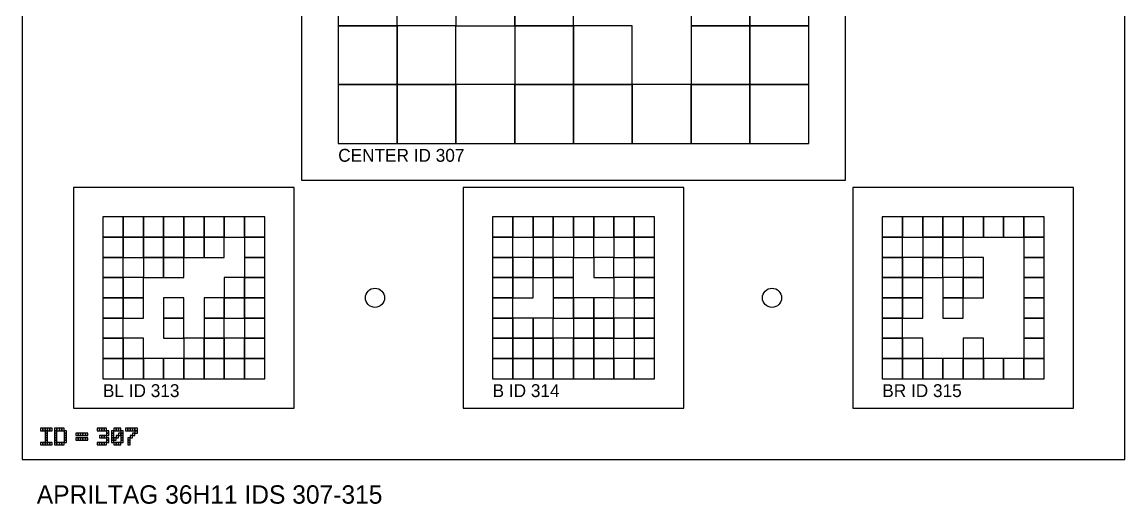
# Model space of a CAD drawing. Extents: x 0 to 1260, y -12 to 1580.
# Drawn here: x 960 to 1260, y 1267.9 to 1399 of the extents above; entities that cross this region are included whole.
import ezdxf

# ---------------------------------------------------------------- set-up
doc = ezdxf.new("R2010")
doc.units = 0
for name, color, linetype in [('BLACK_POCKET', 7, 'CONTINUOUS'), ('BOARD_TEXT', 7, 'CONTINUOUS'), ('CUT', 7, 'CONTINUOUS'), ('LABEL', 3, 'CONTINUOUS'), ('MOUNT_HOLE', 6, 'CONTINUOUS'), ('QUIET_ZONE', 5, 'CONTINUOUS'), ('TAG_BOUNDARY', 8, 'CONTINUOUS')]:
    doc.layers.add(name, color=color, linetype=linetype)

msp = doc.modelspace()

# ---------------------------------------------------------------- linework, layer by layer
at = {"layer": 'BLACK_POCKET'}
for p, q in [((1046, 1414), (1046, 1398)), ((1062, 1398), (1062, 1414)), ((1078, 1414), (1078, 1398)), ((1094, 1398), (1094, 1414)), ((1094, 1414), (1094, 1398)), ((1110, 1398), (1110, 1414)), ((1142, 1414), (1142, 1398)), ((1158, 1398), (1158, 1414)), ((1158, 1414), (1158, 1398)), ((1174, 1398), (1174, 1414)), ((1046, 1398), (1062, 1398)), ((1062, 1398), (1046, 1398)), ((1046, 1398), (1046, 1382)), ((1062, 1382), (1062, 1398)), ((1078, 1398), (1062, 1398)), ((1062, 1398), (1062, 1382)), ((1078, 1398), (1094, 1398)), ((1078, 1382), (1078, 1398)), ((1094, 1398), (1110, 1398)), ((1110, 1398), (1094, 1398)), ((1094, 1398), (1094, 1382)), ((1110, 1382), (1110, 1398)), ((1126, 1398), (1110, 1398)), ((1110, 1398), (1110, 1382)), ((1126, 1382), (1126, 1398)), ((1142, 1398), (1158, 1398)), ((1158, 1398), (1142, 1398)), ((1142, 1398), (1142, 1382)), ((1158, 1398), (1174, 1398)), ((1158, 1382), (1158, 1398)), ((1174, 1398), (1158, 1398)), ((1158, 1398), (1158, 1382)), ((1174, 1382), (1174, 1398)), ((1046, 1382), (1062, 1382)), ((1062, 1382), (1046, 1382)), ((1046, 1382), (1046, 1366)), ((1062, 1382), (1078, 1382)), ((1062, 1366), (1062, 1382)), ((1078, 1382), (1062, 1382)), ((1062, 1382), (1062, 1366)), ((1078, 1366), (1078, 1382)), ((1094, 1382), (1078, 1382)), ((1078, 1382), (1078, 1366)), ((1094, 1382), (1110, 1382)), ((1094, 1366), (1094, 1382)), ((1110, 1382), (1094, 1382)), ((1094, 1382), (1094, 1366)), ((1110, 1382), (1126, 1382)), ((1110, 1366), (1110, 1382)), ((1126, 1382), (1110, 1382)), ((1110, 1382), (1110, 1366)), ((1126, 1366), (1126, 1382)), ((1142, 1382), (1126, 1382)), ((1126, 1382), (1126, 1366)), ((1142, 1382), (1158, 1382)), ((1142, 1366), (1142, 1382)), ((1158, 1382), (1142, 1382)), ((1142, 1382), (1142, 1366)), ((1158, 1382), (1174, 1382)), ((1158, 1366), (1158, 1382)), ((1174, 1382), (1158, 1382)), ((1158, 1382), (1158, 1366)), ((1174, 1366), (1174, 1382)), ((1046, 1366), (1062, 1366)), ((1062, 1366), (1078, 1366)), ((1078, 1366), (1094, 1366)), ((1094, 1366), (1110, 1366)), ((1110, 1366), (1126, 1366)), ((1126, 1366), (1142, 1366)), ((1142, 1366), (1158, 1366)), ((1158, 1366), (1174, 1366)), ((987.5, 1346), (982, 1346)), ((982, 1346), (982, 1340.5)), ((987.5, 1340.5), (987.5, 1346)), ((993, 1346), (987.5, 1346)), ((987.5, 1346), (987.5, 1340.5)), ((993, 1340.5), (993, 1346)), ((998.5, 1346), (993, 1346)), ((993, 1346), (993, 1340.5)), ((998.5, 1340.5), (998.5, 1346)), ((1004, 1346), (998.5, 1346)), ((998.5, 1346), (998.5, 1340.5)), ((1004, 1340.5), (1004, 1346)), ((1009.5, 1346), (1004, 1346)), ((1004, 1346), (1004, 1340.5)), ((1009.5, 1340.5), (1009.5, 1346)), ((1015, 1346), (1009.5, 1346)), ((1009.5, 1346), (1009.5, 1340.5)), ((1015, 1340.5), (1015, 1346)), ((1020.5, 1346), (1015, 1346)), ((1015, 1346), (1015, 1340.5)), ((1020.5, 1340.5), (1020.5, 1346)), ((1026, 1346), (1020.5, 1346)), ((1020.5, 1346), (1020.5, 1340.5)), ((1026, 1340.5), (1026, 1346)), ((1093.5, 1346), (1088, 1346)), ((1088, 1346), (1088, 1340.5)), ((1093.5, 1340.5), (1093.5, 1346)), ((1099, 1346), (1093.5, 1346)), ((1093.5, 1346), (1093.5, 1340.5)), ((1099, 1340.5), (1099, 1346)), ((1104.5, 1346), (1099, 1346)), ((1099, 1346), (1099, 1340.5)), ((1104.5, 1340.5), (1104.5, 1346)), ((1110, 1346), (1104.5, 1346)), ((1104.5, 1346), (1104.5, 1340.5)), ((1110, 1340.5), (1110, 1346)), ((1115.5, 1346), (1110, 1346)), ((1110, 1346), (1110, 1340.5)), ((1115.5, 1340.5), (1115.5, 1346)), ((1121, 1346), (1115.5, 1346)), ((1115.5, 1346), (1115.5, 1340.5)), ((1121, 1340.5), (1121, 1346)), ((1126.5, 1346), (1121, 1346)), ((1121, 1346), (1121, 1340.5)), ((1126.5, 1340.5), (1126.5, 1346)), ((1132, 1346), (1126.5, 1346)), ((1126.5, 1346), (1126.5, 1340.5)), ((1132, 1340.5), (1132, 1346)), ((1199.5, 1346), (1194, 1346)), ((1194, 1346), (1194, 1340.5)), ((1199.5, 1340.5), (1199.5, 1346)), ((1205, 1346), (1199.5, 1346)), ((1199.5, 1346), (1199.5, 1340.5)), ((1205, 1340.5), (1205, 1346)), ((1210.5, 1346), (1205, 1346)), ((1205, 1346), (1205, 1340.5)), ((1210.5, 1340.5), (1210.5, 1346)), ((1216, 1346), (1210.5, 1346)), ((1210.5, 1346), (1210.5, 1340.5)), ((1216, 1340.5), (1216, 1346)), ((1221.5, 1346), (1216, 1346)), ((1216, 1346), (1216, 1340.5)), ((1221.5, 1340.5), (1221.5, 1346)), ((1227, 1346), (1221.5, 1346)), ((1221.5, 1346), (1221.5, 1340.5)), ((1227, 1340.5), (1227, 1346)), ((1232.5, 1346), (1227, 1346)), ((1227, 1346), (1227, 1340.5)), ((1232.5, 1340.5), (1232.5, 1346)), ((1238, 1346), (1232.5, 1346)), ((1232.5, 1346), (1232.5, 1340.5)), ((1238, 1340.5), (1238, 1346)), ((982, 1340.5), (987.5, 1340.5)), ((987.5, 1340.5), (982, 1340.5)), ((982, 1340.5), (982, 1335)), ((987.5, 1340.5), (993, 1340.5)), ((987.5, 1335), (987.5, 1340.5)), ((993, 1340.5), (987.5, 1340.5)), ((987.5, 1340.5), (987.5, 1335)), ((993, 1340.5), (998.5, 1340.5)), ((993, 1335), (993, 1340.5)), ((998.5, 1340.5), (993, 1340.5)), ((993, 1340.5), (993, 1335)), ((998.5, 1340.5), (1004, 1340.5)), ((998.5, 1335), (998.5, 1340.5)), ((1004, 1340.5), (998.5, 1340.5)), ((998.5, 1340.5), (998.5, 1335)), ((1004, 1340.5), (1009.5, 1340.5)), ((1004, 1335), (1004, 1340.5)), ((1009.5, 1340.5), (1004, 1340.5)), ((1004, 1340.5), (1004, 1335)), ((1009.5, 1340.5), (1015, 1340.5)), ((1009.5, 1335), (1009.5, 1340.5)), ((1015, 1340.5), (1009.5, 1340.5)), ((1009.5, 1340.5), (1009.5, 1335)), ((1015, 1340.5), (1020.5, 1340.5)), ((1015, 1335), (1015, 1340.5)), ((1020.5, 1340.5), (1026, 1340.5)), ((1026, 1340.5), (1020.5, 1340.5)), ((1020.5, 1340.5), (1020.5, 1335)), ((1026, 1335), (1026, 1340.5)), ((1088, 1340.5), (1093.5, 1340.5)), ((1093.5, 1340.5), (1088, 1340.5)), ((1088, 1340.5), (1088, 1335)), ((1093.5, 1340.5), (1099, 1340.5)), ((1093.5, 1335), (1093.5, 1340.5)), ((1099, 1340.5), (1104.5, 1340.5)), ((1104.5, 1340.5), (1099, 1340.5)), ((1099, 1340.5), (1099, 1335)), ((1104.5, 1340.5), (1110, 1340.5)), ((1104.5, 1335), (1104.5, 1340.5)), ((1110, 1340.5), (1115.5, 1340.5)), ((1115.5, 1340.5), (1110, 1340.5)), ((1110, 1340.5), (1110, 1335)), ((1115.5, 1340.5), (1121, 1340.5)), ((1115.5, 1335), (1115.5, 1340.5)), ((1121, 1340.5), (1126.5, 1340.5)), ((1126.5, 1340.5), (1121, 1340.5)), ((1121, 1340.5), (1121, 1335)), ((1126.5, 1340.5), (1132, 1340.5)), ((1126.5, 1335), (1126.5, 1340.5)), ((1132, 1340.5), (1126.5, 1340.5)), ((1126.5, 1340.5), (1126.5, 1335)), ((1132, 1335), (1132, 1340.5)), ((1194, 1340.5), (1199.5, 1340.5)), ((1199.5, 1340.5), (1194, 1340.5)), ((1194, 1340.5), (1194, 1335)), ((1199.5, 1340.5), (1205, 1340.5)), ((1199.5, 1335), (1199.5, 1340.5)), ((1205, 1340.5), (1210.5, 1340.5)), ((1210.5, 1340.5), (1205, 1340.5)), ((1205, 1340.5), (1205, 1335)), ((1210.5, 1340.5), (1216, 1340.5)), ((1210.5, 1335), (1210.5, 1340.5)), ((1216, 1340.5), (1210.5, 1340.5)), ((1210.5, 1340.5), (1210.5, 1335)), ((1216, 1340.5), (1221.5, 1340.5)), ((1216, 1335), (1216, 1340.5)), ((1221.5, 1340.5), (1227, 1340.5)), ((1227, 1340.5), (1232.5, 1340.5)), ((1232.5, 1340.5), (1238, 1340.5)), ((1238, 1340.5), (1232.5, 1340.5)), ((1232.5, 1340.5), (1232.5, 1335)), ((1238, 1335), (1238, 1340.5)), ((982, 1335), (987.5, 1335)), ((987.5, 1335), (982, 1335)), ((982, 1335), (982, 1329.5)), ((987.5, 1335), (993, 1335)), ((987.5, 1329.5), (987.5, 1335)), ((993, 1335), (998.5, 1335)), ((998.5, 1335), (993, 1335)), ((993, 1335), (993, 1329.5)), ((998.5, 1335), (1004, 1335)), ((998.5, 1329.5), (998.5, 1335)), ((1004, 1335), (998.5, 1335)), ((998.5, 1335), (998.5, 1329.5)), ((1004, 1335), (1009.5, 1335)), ((1004, 1329.5), (1004, 1335)), ((1009.5, 1335), (1015, 1335)), ((1020.5, 1335), (1026, 1335)), ((1026, 1335), (1020.5, 1335)), ((1020.5, 1335), (1020.5, 1329.5)), ((1026, 1329.5), (1026, 1335)), ((1088, 1335), (1093.5, 1335)), ((1093.5, 1335), (1088, 1335)), ((1088, 1335), (1088, 1329.5)), ((1093.5, 1329.5), (1093.5, 1335)), ((1099, 1335), (1093.5, 1335)), ((1093.5, 1335), (1093.5, 1329.5)), ((1099, 1335), (1104.5, 1335)), ((1099, 1329.5), (1099, 1335)), ((1104.5, 1335), (1099, 1335)), ((1099, 1335), (1099, 1329.5)), ((1104.5, 1329.5), (1104.5, 1335)), ((1110, 1335), (1104.5, 1335)), ((1104.5, 1335), (1104.5, 1329.5)), ((1110, 1335), (1115.5, 1335)), ((1110, 1329.5), (1110, 1335)), ((1121, 1335), (1115.5, 1335)), ((1115.5, 1335), (1115.5, 1329.5)), ((1121, 1335), (1126.5, 1335)), ((1121, 1329.5), (1121, 1335)), ((1126.5, 1335), (1132, 1335)), ((1132, 1335), (1126.5, 1335)), ((1126.5, 1335), (1126.5, 1329.5)), ((1132, 1329.5), (1132, 1335)), ((1194, 1335), (1199.5, 1335)), ((1199.5, 1335), (1194, 1335)), ((1194, 1335), (1194, 1329.5)), ((1199.5, 1329.5), (1199.5, 1335)), ((1205, 1335), (1199.5, 1335)), ((1199.5, 1335), (1199.5, 1329.5)), ((1205, 1335), (1210.5, 1335)), ((1205, 1329.5), (1205, 1335)), ((1210.5, 1335), (1205, 1335)), ((1205, 1335), (1205, 1329.5)), ((1210.5, 1335), (1216, 1335)), ((1210.5, 1329.5), (1210.5, 1335)), ((1221.5, 1335), (1216, 1335)), ((1216, 1335), (1216, 1329.5)), ((1221.5, 1329.5), (1221.5, 1335)), ((1232.5, 1335), (1238, 1335)), ((1238, 1335), (1232.5, 1335)), ((1232.5, 1335), (1232.5, 1329.5)), ((1238, 1329.5), (1238, 1335)), ((982, 1329.5), (987.5, 1329.5)), ((987.5, 1329.5), (982, 1329.5)), ((982, 1329.5), (982, 1324)), ((987.5, 1324), (987.5, 1329.5)), ((993, 1329.5), (987.5, 1329.5)), ((987.5, 1329.5), (987.5, 1324)), ((993, 1329.5), (998.5, 1329.5)), ((993, 1324), (993, 1329.5)), ((998.5, 1329.5), (1004, 1329.5)), ((1020.5, 1329.5), (1015, 1329.5)), ((1015, 1329.5), (1015, 1324)), ((1020.5, 1329.5), (1026, 1329.5)), ((1020.5, 1324), (1020.5, 1329.5)), ((1026, 1329.5), (1020.5, 1329.5)), ((1020.5, 1329.5), (1020.5, 1324)), ((1026, 1324), (1026, 1329.5)), ((1088, 1329.5), (1093.5, 1329.5)), ((1093.5, 1329.5), (1088, 1329.5)), ((1088, 1329.5), (1088, 1324)), ((1093.5, 1329.5), (1099, 1329.5)), ((1093.5, 1324), (1093.5, 1329.5)), ((1099, 1329.5), (1093.5, 1329.5)), ((1093.5, 1329.5), (1093.5, 1324)), ((1099, 1329.5), (1104.5, 1329.5)), ((1099, 1324), (1099, 1329.5)), ((1104.5, 1329.5), (1110, 1329.5)), ((1110, 1329.5), (1104.5, 1329.5)), ((1104.5, 1329.5), (1104.5, 1324)), ((1110, 1324), (1110, 1329.5)), ((1115.5, 1329.5), (1121, 1329.5)), ((1126.5, 1329.5), (1121, 1329.5)), ((1121, 1329.5), (1121, 1324)), ((1126.5, 1329.5), (1132, 1329.5)), ((1126.5, 1324), (1126.5, 1329.5)), ((1132, 1329.5), (1126.5, 1329.5)), ((1126.5, 1329.5), (1126.5, 1324)), ((1132, 1324), (1132, 1329.5)), ((1194, 1329.5), (1199.5, 1329.5)), ((1199.5, 1329.5), (1194, 1329.5)), ((1194, 1329.5), (1194, 1324)), ((1199.5, 1329.5), (1205, 1329.5)), ((1199.5, 1324), (1199.5, 1329.5)), ((1205, 1329.5), (1199.5, 1329.5)), ((1199.5, 1329.5), (1199.5, 1324)), ((1205, 1329.5), (1210.5, 1329.5)), ((1205, 1324), (1205, 1329.5)), ((1216, 1329.5), (1210.5, 1329.5)), ((1210.5, 1329.5), (1210.5, 1324)), ((1216, 1329.5), (1221.5, 1329.5)), ((1216, 1324), (1216, 1329.5)), ((1221.5, 1329.5), (1216, 1329.5)), ((1216, 1329.5), (1216, 1324)), ((1221.5, 1324), (1221.5, 1329.5)), ((1232.5, 1329.5), (1238, 1329.5)), ((1238, 1329.5), (1232.5, 1329.5)), ((1232.5, 1329.5), (1232.5, 1324)), ((1238, 1324), (1238, 1329.5)), ((982, 1324), (987.5, 1324)), ((987.5, 1324), (982, 1324)), ((982, 1324), (982, 1318.5)), ((987.5, 1324), (993, 1324)), ((987.5, 1318.5), (987.5, 1324)), ((993, 1324), (987.5, 1324)), ((987.5, 1324), (987.5, 1318.5)), ((993, 1318.5), (993, 1324)), ((1004, 1324), (998.5, 1324)), ((998.5, 1324), (998.5, 1318.5)), ((1004, 1318.5), (1004, 1324)), ((1015, 1324), (1009.5, 1324)), ((1009.5, 1324), (1009.5, 1318.5)), ((1015, 1324), (1020.5, 1324)), ((1015, 1318.5), (1015, 1324)), ((1020.5, 1324), (1015, 1324)), ((1015, 1324), (1015, 1318.5)), ((1020.5, 1324), (1026, 1324)), ((1020.5, 1318.5), (1020.5, 1324)), ((1026, 1324), (1020.5, 1324)), ((1020.5, 1324), (1020.5, 1318.5)), ((1026, 1318.5), (1026, 1324)), ((1088, 1324), (1093.5, 1324)), ((1093.5, 1324), (1088, 1324)), ((1088, 1324), (1088, 1318.5)), ((1093.5, 1324), (1099, 1324)), ((1093.5, 1318.5), (1093.5, 1324)), ((1104.5, 1324), (1110, 1324)), ((1110, 1324), (1104.5, 1324)), ((1104.5, 1324), (1104.5, 1318.5)), ((1110, 1318.5), (1110, 1324)), ((1115.5, 1324), (1110, 1324)), ((1110, 1324), (1110, 1318.5)), ((1115.5, 1318.5), (1115.5, 1324)), ((1121, 1324), (1115.5, 1324)), ((1115.5, 1324), (1115.5, 1318.5)), ((1121, 1324), (1126.5, 1324)), ((1121, 1318.5), (1121, 1324)), ((1126.5, 1324), (1132, 1324)), ((1132, 1324), (1126.5, 1324)), ((1126.5, 1324), (1126.5, 1318.5)), ((1132, 1318.5), (1132, 1324)), ((1194, 1324), (1199.5, 1324)), ((1199.5, 1324), (1194, 1324)), ((1194, 1324), (1194, 1318.5)), ((1199.5, 1324), (1205, 1324)), ((1199.5, 1318.5), (1199.5, 1324)), ((1205, 1324), (1199.5, 1324)), ((1199.5, 1324), (1199.5, 1318.5)), ((1205, 1318.5), (1205, 1324)), ((1210.5, 1324), (1216, 1324)), ((1216, 1324), (1210.5, 1324)), ((1210.5, 1324), (1210.5, 1318.5)), ((1216, 1324), (1221.5, 1324)), ((1216, 1318.5), (1216, 1324)), ((1232.5, 1324), (1238, 1324)), ((1238, 1324), (1232.5, 1324)), ((1232.5, 1324), (1232.5, 1318.5)), ((1238, 1318.5), (1238, 1324)), ((982, 1318.5), (987.5, 1318.5)), ((987.5, 1318.5), (982, 1318.5)), ((982, 1318.5), (982, 1313)), ((987.5, 1318.5), (993, 1318.5)), ((987.5, 1313), (987.5, 1318.5)), ((998.5, 1318.5), (1004, 1318.5)), ((1004, 1318.5), (998.5, 1318.5)), ((998.5, 1318.5), (998.5, 1313)), ((1004, 1313), (1004, 1318.5)), ((1009.5, 1318.5), (1015, 1318.5)), ((1015, 1318.5), (1009.5, 1318.5)), ((1009.5, 1318.5), (1009.5, 1313)), ((1015, 1318.5), (1020.5, 1318.5)), ((1015, 1313), (1015, 1318.5)), ((1020.5, 1318.5), (1026, 1318.5)), ((1026, 1318.5), (1020.5, 1318.5)), ((1020.5, 1318.5), (1020.5, 1313)), ((1026, 1313), (1026, 1318.5)), ((1088, 1318.5), (1093.5, 1318.5)), ((1093.5, 1318.5), (1088, 1318.5)), ((1088, 1318.5), (1088, 1313)), ((1093.5, 1313), (1093.5, 1318.5)), ((1099, 1318.5), (1093.5, 1318.5)), ((1093.5, 1318.5), (1093.5, 1313)), ((1099, 1313), (1099, 1318.5)), ((1104.5, 1318.5), (1099, 1318.5)), ((1099, 1318.5), (1099, 1313)), ((1104.5, 1318.5), (1110, 1318.5)), ((1104.5, 1313), (1104.5, 1318.5)), ((1110, 1318.5), (1115.5, 1318.5)), ((1115.5, 1318.5), (1110, 1318.5)), ((1110, 1318.5), (1110, 1313)), ((1115.5, 1318.5), (1121, 1318.5)), ((1115.5, 1313), (1115.5, 1318.5)), ((1121, 1318.5), (1115.5, 1318.5)), ((1115.5, 1318.5), (1115.5, 1313)), ((1121, 1313), (1121, 1318.5)), ((1126.5, 1318.5), (1121, 1318.5)), ((1121, 1318.5), (1121, 1313)), ((1126.5, 1318.5), (1132, 1318.5)), ((1126.5, 1313), (1126.5, 1318.5)), ((1132, 1318.5), (1126.5, 1318.5)), ((1126.5, 1318.5), (1126.5, 1313)), ((1132, 1313), (1132, 1318.5)), ((1194, 1318.5), (1199.5, 1318.5)), ((1199.5, 1318.5), (1194, 1318.5)), ((1194, 1318.5), (1194, 1313)), ((1199.5, 1318.5), (1205, 1318.5)), ((1199.5, 1313), (1199.5, 1318.5)), ((1210.5, 1318.5), (1216, 1318.5)), ((1232.5, 1318.5), (1238, 1318.5)), ((1238, 1318.5), (1232.5, 1318.5)), ((1232.5, 1318.5), (1232.5, 1313)), ((1238, 1313), (1238, 1318.5)), ((982, 1313), (987.5, 1313)), ((987.5, 1313), (982, 1313)), ((982, 1313), (982, 1307.5)), ((987.5, 1307.5), (987.5, 1313)), ((993, 1313), (987.5, 1313)), ((987.5, 1313), (987.5, 1307.5)), ((993, 1307.5), (993, 1313)), ((998.5, 1313), (1004, 1313)), ((1009.5, 1313), (1004, 1313)), ((1004, 1313), (1004, 1307.5)), ((1009.5, 1313), (1015, 1313)), ((1009.5, 1307.5), (1009.5, 1313)), ((1015, 1313), (1009.5, 1313)), ((1009.5, 1313), (1009.5, 1307.5)), ((1015, 1307.5), (1015, 1313)), ((1020.5, 1313), (1015, 1313)), ((1015, 1313), (1015, 1307.5)), ((1020.5, 1313), (1026, 1313)), ((1020.5, 1307.5), (1020.5, 1313)), ((1026, 1313), (1020.5, 1313)), ((1020.5, 1313), (1020.5, 1307.5)), ((1026, 1307.5), (1026, 1313)), ((1088, 1313), (1093.5, 1313)), ((1093.5, 1313), (1088, 1313)), ((1088, 1313), (1088, 1307.5)), ((1093.5, 1313), (1099, 1313)), ((1093.5, 1307.5), (1093.5, 1313)), ((1099, 1313), (1093.5, 1313)), ((1093.5, 1313), (1093.5, 1307.5)), ((1099, 1313), (1104.5, 1313)), ((1099, 1307.5), (1099, 1313)), ((1104.5, 1313), (1099, 1313)), ((1099, 1313), (1099, 1307.5)), ((1104.5, 1307.5), (1104.5, 1313)), ((1110, 1313), (1104.5, 1313)), ((1104.5, 1313), (1104.5, 1307.5)), ((1110, 1313), (1115.5, 1313)), ((1110, 1307.5), (1110, 1313)), ((1115.5, 1313), (1110, 1313)), ((1110, 1313), (1110, 1307.5)), ((1115.5, 1313), (1121, 1313)), ((1115.5, 1307.5), (1115.5, 1313)), ((1121, 1313), (1115.5, 1313)), ((1115.5, 1313), (1115.5, 1307.5)), ((1121, 1313), (1126.5, 1313)), ((1121, 1307.5), (1121, 1313)), ((1126.5, 1313), (1132, 1313)), ((1132, 1313), (1126.5, 1313)), ((1126.5, 1313), (1126.5, 1307.5)), ((1132, 1307.5), (1132, 1313)), ((1194, 1313), (1199.5, 1313)), ((1199.5, 1313), (1194, 1313)), ((1194, 1313), (1194, 1307.5)), ((1199.5, 1307.5), (1199.5, 1313)), ((1205, 1313), (1199.5, 1313)), ((1199.5, 1313), (1199.5, 1307.5)), ((1205, 1307.5), (1205, 1313)), ((1221.5, 1313), (1216, 1313)), ((1216, 1313), (1216, 1307.5)), ((1221.5, 1307.5), (1221.5, 1313)), ((1232.5, 1313), (1238, 1313)), ((1238, 1313), (1232.5, 1313)), ((1232.5, 1313), (1232.5, 1307.5)), ((1238, 1307.5), (1238, 1313)), ((982, 1307.5), (987.5, 1307.5)), ((987.5, 1307.5), (982, 1307.5)), ((982, 1307.5), (982, 1302)), ((987.5, 1307.5), (993, 1307.5)), ((987.5, 1302), (987.5, 1307.5)), ((993, 1307.5), (987.5, 1307.5)), ((987.5, 1307.5), (987.5, 1302)), ((993, 1302), (993, 1307.5)), ((998.5, 1307.5), (993, 1307.5)), ((993, 1307.5), (993, 1302)), ((998.5, 1302), (998.5, 1307.5)), ((1004, 1307.5), (998.5, 1307.5)), ((998.5, 1307.5), (998.5, 1302)), ((1004, 1307.5), (1009.5, 1307.5)), ((1004, 1302), (1004, 1307.5)), ((1009.5, 1307.5), (1004, 1307.5)), ((1004, 1307.5), (1004, 1302)), ((1009.5, 1307.5), (1015, 1307.5)), ((1009.5, 1302), (1009.5, 1307.5)), ((1015, 1307.5), (1009.5, 1307.5)), ((1009.5, 1307.5), (1009.5, 1302)), ((1015, 1307.5), (1020.5, 1307.5)), ((1015, 1302), (1015, 1307.5)), ((1020.5, 1307.5), (1015, 1307.5)), ((1015, 1307.5), (1015, 1302)), ((1020.5, 1307.5), (1026, 1307.5)), ((1020.5, 1302), (1020.5, 1307.5)), ((1026, 1307.5), (1020.5, 1307.5)), ((1020.5, 1307.5), (1020.5, 1302)), ((1026, 1302), (1026, 1307.5)), ((1088, 1307.5), (1093.5, 1307.5)), ((1093.5, 1307.5), (1088, 1307.5)), ((1088, 1307.5), (1088, 1302)), ((1093.5, 1307.5), (1099, 1307.5)), ((1093.5, 1302), (1093.5, 1307.5)), ((1099, 1307.5), (1093.5, 1307.5)), ((1093.5, 1307.5), (1093.5, 1302)), ((1099, 1307.5), (1104.5, 1307.5)), ((1099, 1302), (1099, 1307.5)), ((1104.5, 1307.5), (1099, 1307.5)), ((1099, 1307.5), (1099, 1302)), ((1104.5, 1307.5), (1110, 1307.5)), ((1104.5, 1302), (1104.5, 1307.5)), ((1110, 1307.5), (1104.5, 1307.5)), ((1104.5, 1307.5), (1104.5, 1302)), ((1110, 1307.5), (1115.5, 1307.5)), ((1110, 1302), (1110, 1307.5)), ((1115.5, 1307.5), (1110, 1307.5)), ((1110, 1307.5), (1110, 1302)), ((1115.5, 1307.5), (1121, 1307.5)), ((1115.5, 1302), (1115.5, 1307.5)), ((1121, 1307.5), (1115.5, 1307.5)), ((1115.5, 1307.5), (1115.5, 1302)), ((1121, 1302), (1121, 1307.5)), ((1126.5, 1307.5), (1121, 1307.5)), ((1121, 1307.5), (1121, 1302)), ((1126.5, 1307.5), (1132, 1307.5)), ((1126.5, 1302), (1126.5, 1307.5)), ((1132, 1307.5), (1126.5, 1307.5)), ((1126.5, 1307.5), (1126.5, 1302)), ((1132, 1302), (1132, 1307.5)), ((1194, 1307.5), (1199.5, 1307.5)), ((1199.5, 1307.5), (1194, 1307.5)), ((1194, 1307.5), (1194, 1302)), ((1199.5, 1307.5), (1205, 1307.5)), ((1199.5, 1302), (1199.5, 1307.5)), ((1205, 1307.5), (1199.5, 1307.5)), ((1199.5, 1307.5), (1199.5, 1302)), ((1205, 1302), (1205, 1307.5)), ((1210.5, 1307.5), (1205, 1307.5)), ((1205, 1307.5), (1205, 1302)), ((1210.5, 1302), (1210.5, 1307.5)), ((1216, 1307.5), (1210.5, 1307.5)), ((1210.5, 1307.5), (1210.5, 1302)), ((1216, 1307.5), (1221.5, 1307.5)), ((1216, 1302), (1216, 1307.5)), ((1221.5, 1307.5), (1216, 1307.5)), ((1216, 1307.5), (1216, 1302)), ((1221.5, 1302), (1221.5, 1307.5)), ((1227, 1307.5), (1221.5, 1307.5)), ((1221.5, 1307.5), (1221.5, 1302)), ((1227, 1302), (1227, 1307.5)), ((1232.5, 1307.5), (1227, 1307.5)), ((1227, 1307.5), (1227, 1302)), ((1232.5, 1307.5), (1238, 1307.5)), ((1232.5, 1302), (1232.5, 1307.5)), ((1238, 1307.5), (1232.5, 1307.5)), ((1232.5, 1307.5), (1232.5, 1302)), ((1238, 1302), (1238, 1307.5)), ((982, 1302), (987.5, 1302)), ((987.5, 1302), (993, 1302)), ((993, 1302), (998.5, 1302)), ((998.5, 1302), (1004, 1302)), ((1004, 1302), (1009.5, 1302)), ((1009.5, 1302), (1015, 1302)), ((1015, 1302), (1020.5, 1302)), ((1020.5, 1302), (1026, 1302)), ((1088, 1302), (1093.5, 1302)), ((1093.5, 1302), (1099, 1302)), ((1099, 1302), (1104.5, 1302)), ((1104.5, 1302), (1110, 1302)), ((1110, 1302), (1115.5, 1302)), ((1115.5, 1302), (1121, 1302)), ((1121, 1302), (1126.5, 1302)), ((1126.5, 1302), (1132, 1302)), ((1194, 1302), (1199.5, 1302)), ((1199.5, 1302), (1205, 1302)), ((1205, 1302), (1210.5, 1302)), ((1210.5, 1302), (1216, 1302)), ((1216, 1302), (1221.5, 1302)), ((1221.5, 1302), (1227, 1302)), ((1227, 1302), (1232.5, 1302)), ((1232.5, 1302), (1238, 1302))]:
    msp.add_line(p, q, dxfattribs=at)
at = {"layer": 'BOARD_TEXT'}
for p, q in [((965.642857, 1288.5), (965, 1288.5)), ((965, 1288.5), (965, 1287.857143)), ((965, 1287.857143), (965.642857, 1287.857143)), ((965.642857, 1287.857143), (965.642857, 1288.5)), ((966.285714, 1288.5), (965.642857, 1288.5)), ((965.642857, 1288.5), (965.642857, 1287.857143)), ((965.642857, 1287.857143), (966.285714, 1287.857143)), ((966.285714, 1287.857143), (966.285714, 1288.5)), ((966.928571, 1288.5), (966.285714, 1288.5)), ((966.285714, 1288.5), (966.285714, 1287.857143)), ((966.285714, 1287.857143), (966.928571, 1287.857143)), ((966.928571, 1287.857143), (966.285714, 1287.857143)), ((966.285714, 1287.857143), (966.285714, 1287.214286)), ((966.285714, 1287.214286), (966.928571, 1287.214286)), ((966.928571, 1287.214286), (966.285714, 1287.214286)), ((966.285714, 1287.214286), (966.285714, 1286.571429)), ((966.928571, 1287.857143), (966.928571, 1288.5)), ((967.571429, 1288.5), (966.928571, 1288.5)), ((966.928571, 1288.5), (966.928571, 1287.857143)), ((966.928571, 1287.857143), (967.571429, 1287.857143)), ((966.928571, 1287.214286), (966.928571, 1287.857143)), ((966.928571, 1286.571429), (966.928571, 1287.214286)), ((967.571429, 1287.857143), (967.571429, 1288.5)), ((968.214286, 1288.5), (967.571429, 1288.5)), ((967.571429, 1288.5), (967.571429, 1287.857143)), ((967.571429, 1287.857143), (968.214286, 1287.857143)), ((968.214286, 1287.857143), (968.214286, 1288.5)), ((969.5, 1288.5), (968.857143, 1288.5)), ((968.857143, 1288.5), (968.857143, 1287.857143)), ((968.857143, 1287.857143), (969.5, 1287.857143)), ((969.5, 1287.857143), (968.857143, 1287.857143)), ((968.857143, 1287.857143), (968.857143, 1287.214286)), ((968.857143, 1287.214286), (969.5, 1287.214286)), ((969.5, 1287.214286), (968.857143, 1287.214286)), ((968.857143, 1287.214286), (968.857143, 1286.571429)), ((969.5, 1287.857143), (969.5, 1288.5)), ((970.142857, 1288.5), (969.5, 1288.5)), ((969.5, 1288.5), (969.5, 1287.857143)), ((969.5, 1287.857143), (970.142857, 1287.857143)), ((969.5, 1287.214286), (969.5, 1287.857143)), ((969.5, 1286.571429), (969.5, 1287.214286)), ((970.142857, 1287.857143), (970.142857, 1288.5)), ((970.785714, 1288.5), (970.142857, 1288.5)), ((970.142857, 1288.5), (970.142857, 1287.857143)), ((970.142857, 1287.857143), (970.785714, 1287.857143)), ((970.785714, 1287.857143), (970.785714, 1288.5)), ((971.428571, 1288.5), (970.785714, 1288.5)), ((970.785714, 1288.5), (970.785714, 1287.857143)), ((970.785714, 1287.857143), (971.428571, 1287.857143)), ((971.428571, 1287.857143), (971.428571, 1288.5)), ((972.071429, 1287.857143), (971.428571, 1287.857143)), ((971.428571, 1287.857143), (971.428571, 1287.214286)), ((971.428571, 1287.214286), (972.071429, 1287.214286)), ((972.071429, 1287.214286), (971.428571, 1287.214286)), ((971.428571, 1287.214286), (971.428571, 1286.571429)), ((972.071429, 1287.214286), (972.071429, 1287.857143)), ((972.071429, 1286.571429), (972.071429, 1287.214286)), ((975.285714, 1287.214286), (974.642857, 1287.214286)), ((974.642857, 1287.214286), (974.642857, 1286.571429)), ((975.285714, 1286.571429), (975.285714, 1287.214286)), ((975.928571, 1287.214286), (975.285714, 1287.214286)), ((975.285714, 1287.214286), (975.285714, 1286.571429)), ((975.928571, 1286.571429), (975.928571, 1287.214286)), ((976.571429, 1287.214286), (975.928571, 1287.214286)), ((975.928571, 1287.214286), (975.928571, 1286.571429)), ((976.571429, 1286.571429), (976.571429, 1287.214286)), ((977.214286, 1287.214286), (976.571429, 1287.214286)), ((976.571429, 1287.214286), (976.571429, 1286.571429)), ((977.214286, 1286.571429), (977.214286, 1287.214286)), ((977.857143, 1287.214286), (977.214286, 1287.214286)), ((977.214286, 1287.214286), (977.214286, 1286.571429)), ((977.857143, 1286.571429), (977.857143, 1287.214286)), ((981.071429, 1288.5), (980.428571, 1288.5)), ((980.428571, 1288.5), (980.428571, 1287.857143)), ((980.428571, 1287.857143), (981.071429, 1287.857143)), ((981.071429, 1287.857143), (981.071429, 1288.5)), ((981.714286, 1288.5), (981.071429, 1288.5)), ((981.071429, 1288.5), (981.071429, 1287.857143)), ((981.071429, 1287.857143), (981.714286, 1287.857143)), ((981.714286, 1287.857143), (981.714286, 1288.5)), ((982.357143, 1288.5), (981.714286, 1288.5)), ((981.714286, 1288.5), (981.714286, 1287.857143)), ((981.714286, 1287.857143), (982.357143, 1287.857143)), ((982.357143, 1287.857143), (982.357143, 1288.5)), ((983, 1288.5), (982.357143, 1288.5)), ((982.357143, 1288.5), (982.357143, 1287.857143)), ((982.357143, 1287.857143), (983, 1287.857143)), ((983, 1287.857143), (983, 1288.5)), ((983.642857, 1287.857143), (983, 1287.857143)), ((983, 1287.857143), (983, 1287.214286)), ((983, 1287.214286), (983.642857, 1287.214286)), ((983.642857, 1287.214286), (983, 1287.214286)), ((983, 1287.214286), (983, 1286.571429)), ((983.642857, 1287.214286), (983.642857, 1287.857143)), ((983.642857, 1286.571429), (983.642857, 1287.214286)), ((984.928571, 1287.857143), (984.285714, 1287.857143)), ((984.285714, 1287.857143), (984.285714, 1287.214286)), ((984.285714, 1287.214286), (984.928571, 1287.214286)), ((984.928571, 1287.214286), (984.285714, 1287.214286)), ((984.285714, 1287.214286), (984.285714, 1286.571429)), ((985.571429, 1288.5), (984.928571, 1288.5)), ((984.928571, 1288.5), (984.928571, 1287.857143)), ((984.928571, 1287.857143), (985.571429, 1287.857143)), ((984.928571, 1287.214286), (984.928571, 1287.857143)), ((984.928571, 1286.571429), (984.928571, 1287.214286)), ((985.571429, 1287.857143), (985.571429, 1288.5)), ((986.214286, 1288.5), (985.571429, 1288.5)), ((985.571429, 1288.5), (985.571429, 1287.857143)), ((985.571429, 1287.857143), (986.214286, 1287.857143)), ((986.214286, 1287.857143), (986.214286, 1288.5)), ((986.857143, 1288.5), (986.214286, 1288.5)), ((986.214286, 1288.5), (986.214286, 1287.857143)), ((986.214286, 1287.857143), (986.857143, 1287.857143)), ((986.857143, 1287.214286), (986.214286, 1287.214286)), ((986.214286, 1287.214286), (986.214286, 1286.571429)), ((986.857143, 1287.857143), (986.857143, 1288.5)), ((987.5, 1287.857143), (986.857143, 1287.857143)), ((986.857143, 1287.857143), (986.857143, 1287.214286)), ((986.857143, 1287.214286), (987.5, 1287.214286)), ((986.857143, 1286.571429), (986.857143, 1287.214286)), ((987.5, 1287.214286), (986.857143, 1287.214286)), ((986.857143, 1287.214286), (986.857143, 1286.571429)), ((987.5, 1287.214286), (987.5, 1287.857143)), ((987.5, 1286.571429), (987.5, 1287.214286)), ((988.785714, 1288.5), (988.142857, 1288.5)), ((988.142857, 1288.5), (988.142857, 1287.857143)), ((988.142857, 1287.857143), (988.785714, 1287.857143)), ((988.785714, 1287.857143), (988.785714, 1288.5)), ((989.428571, 1288.5), (988.785714, 1288.5)), ((988.785714, 1288.5), (988.785714, 1287.857143)), ((988.785714, 1287.857143), (989.428571, 1287.857143)), ((989.428571, 1287.857143), (989.428571, 1288.5)), ((990.071429, 1288.5), (989.428571, 1288.5)), ((989.428571, 1288.5), (989.428571, 1287.857143)), ((989.428571, 1287.857143), (990.071429, 1287.857143)), ((990.071429, 1287.857143), (990.071429, 1288.5)), ((990.714286, 1288.5), (990.071429, 1288.5)), ((990.071429, 1288.5), (990.071429, 1287.857143)), ((990.071429, 1287.857143), (990.714286, 1287.857143)), ((990.714286, 1287.214286), (990.071429, 1287.214286)), ((990.071429, 1287.214286), (990.071429, 1286.571429)), ((990.714286, 1287.857143), (990.714286, 1288.5)), ((991.357143, 1288.5), (990.714286, 1288.5)), ((990.714286, 1288.5), (990.714286, 1287.857143)), ((990.714286, 1287.857143), (991.357143, 1287.857143)), ((991.357143, 1287.857143), (990.714286, 1287.857143)), ((990.714286, 1287.857143), (990.714286, 1287.214286)), ((990.714286, 1287.214286), (991.357143, 1287.214286)), ((990.714286, 1286.571429), (990.714286, 1287.214286)), ((991.357143, 1287.857143), (991.357143, 1288.5)), ((991.357143, 1287.214286), (991.357143, 1287.857143)), ((965.642857, 1284.642857), (965, 1284.642857)), ((965, 1284.642857), (965, 1284)), ((965, 1284), (965.642857, 1284)), ((965.642857, 1284), (965.642857, 1284.642857)), ((966.285714, 1284.642857), (965.642857, 1284.642857)), ((965.642857, 1284.642857), (965.642857, 1284)), ((965.642857, 1284), (966.285714, 1284)), ((966.285714, 1286.571429), (966.928571, 1286.571429)), ((966.928571, 1286.571429), (966.285714, 1286.571429)), ((966.285714, 1286.571429), (966.285714, 1285.928571)), ((966.285714, 1285.928571), (966.928571, 1285.928571)), ((966.928571, 1285.928571), (966.285714, 1285.928571)), ((966.285714, 1285.928571), (966.285714, 1285.285714)), ((966.285714, 1285.285714), (966.928571, 1285.285714)), ((966.928571, 1285.285714), (966.285714, 1285.285714)), ((966.285714, 1285.285714), (966.285714, 1284.642857)), ((966.285714, 1284.642857), (966.928571, 1284.642857)), ((966.285714, 1284), (966.285714, 1284.642857)), ((966.928571, 1284.642857), (966.285714, 1284.642857)), ((966.285714, 1284.642857), (966.285714, 1284)), ((966.285714, 1284), (966.928571, 1284)), ((966.928571, 1285.928571), (966.928571, 1286.571429)), ((966.928571, 1285.285714), (966.928571, 1285.928571)), ((966.928571, 1284.642857), (966.928571, 1285.285714)), ((966.928571, 1284), (966.928571, 1284.642857)), ((967.571429, 1284.642857), (966.928571, 1284.642857)), ((966.928571, 1284.642857), (966.928571, 1284)), ((966.928571, 1284), (967.571429, 1284)), ((967.571429, 1284), (967.571429, 1284.642857)), ((968.214286, 1284.642857), (967.571429, 1284.642857)), ((967.571429, 1284.642857), (967.571429, 1284)), ((967.571429, 1284), (968.214286, 1284)), ((968.214286, 1284), (968.214286, 1284.642857)), ((968.857143, 1286.571429), (969.5, 1286.571429)), ((969.5, 1286.571429), (968.857143, 1286.571429)), ((968.857143, 1286.571429), (968.857143, 1285.928571)), ((968.857143, 1285.928571), (969.5, 1285.928571)), ((969.5, 1285.928571), (968.857143, 1285.928571)), ((968.857143, 1285.928571), (968.857143, 1285.285714)), ((968.857143, 1285.285714), (969.5, 1285.285714)), ((969.5, 1285.285714), (968.857143, 1285.285714)), ((968.857143, 1285.285714), (968.857143, 1284.642857)), ((968.857143, 1284.642857), (969.5, 1284.642857)), ((969.5, 1284.642857), (968.857143, 1284.642857)), ((968.857143, 1284.642857), (968.857143, 1284)), ((968.857143, 1284), (969.5, 1284)), ((969.5, 1285.928571), (969.5, 1286.571429)), ((969.5, 1285.285714), (969.5, 1285.928571)), ((969.5, 1284.642857), (969.5, 1285.285714)), ((969.5, 1284), (969.5, 1284.642857)), ((970.142857, 1284.642857), (969.5, 1284.642857)), ((969.5, 1284.642857), (969.5, 1284)), ((969.5, 1284), (970.142857, 1284)), ((970.142857, 1284), (970.142857, 1284.642857)), ((970.785714, 1284.642857), (970.142857, 1284.642857)), ((970.142857, 1284.642857), (970.142857, 1284)), ((970.142857, 1284), (970.785714, 1284)), ((970.785714, 1284), (970.785714, 1284.642857)), ((971.428571, 1284.642857), (970.785714, 1284.642857)), ((970.785714, 1284.642857), (970.785714, 1284)), ((970.785714, 1284), (971.428571, 1284)), ((971.428571, 1286.571429), (972.071429, 1286.571429)), ((972.071429, 1286.571429), (971.428571, 1286.571429)), ((971.428571, 1286.571429), (971.428571, 1285.928571)), ((971.428571, 1285.928571), (972.071429, 1285.928571)), ((972.071429, 1285.928571), (971.428571, 1285.928571)), ((971.428571, 1285.928571), (971.428571, 1285.285714)), ((971.428571, 1285.285714), (972.071429, 1285.285714)), ((972.071429, 1285.285714), (971.428571, 1285.285714)), ((971.428571, 1285.285714), (971.428571, 1284.642857)), ((971.428571, 1284.642857), (972.071429, 1284.642857)), ((971.428571, 1284), (971.428571, 1284.642857)), ((972.071429, 1285.928571), (972.071429, 1286.571429)), ((972.071429, 1285.285714), (972.071429, 1285.928571)), ((972.071429, 1284.642857), (972.071429, 1285.285714)), ((974.642857, 1286.571429), (975.285714, 1286.571429)), ((975.285714, 1285.928571), (974.642857, 1285.928571)), ((974.642857, 1285.928571), (974.642857, 1285.285714)), ((974.642857, 1285.285714), (975.285714, 1285.285714)), ((975.285714, 1286.571429), (975.928571, 1286.571429)), ((975.285714, 1285.285714), (975.285714, 1285.928571)), ((975.928571, 1285.928571), (975.285714, 1285.928571)), ((975.285714, 1285.928571), (975.285714, 1285.285714)), ((975.285714, 1285.285714), (975.928571, 1285.285714)), ((975.928571, 1286.571429), (976.571429, 1286.571429)), ((975.928571, 1285.285714), (975.928571, 1285.928571)), ((976.571429, 1285.928571), (975.928571, 1285.928571)), ((975.928571, 1285.928571), (975.928571, 1285.285714)), ((975.928571, 1285.285714), (976.571429, 1285.285714)), ((976.571429, 1286.571429), (977.214286, 1286.571429)), ((976.571429, 1285.285714), (976.571429, 1285.928571)), ((977.214286, 1285.928571), (976.571429, 1285.928571)), ((976.571429, 1285.928571), (976.571429, 1285.285714)), ((976.571429, 1285.285714), (977.214286, 1285.285714)), ((977.214286, 1286.571429), (977.857143, 1286.571429)), ((977.214286, 1285.285714), (977.214286, 1285.928571)), ((977.857143, 1285.928571), (977.214286, 1285.928571)), ((977.214286, 1285.928571), (977.214286, 1285.285714)), ((977.214286, 1285.285714), (977.857143, 1285.285714)), ((977.857143, 1285.285714), (977.857143, 1285.928571)), ((981.071429, 1284.642857), (980.428571, 1284.642857)), ((980.428571, 1284.642857), (980.428571, 1284)), ((980.428571, 1284), (981.071429, 1284)), ((981.714286, 1286.571429), (981.071429, 1286.571429)), ((981.071429, 1286.571429), (981.071429, 1285.928571)), ((981.071429, 1285.928571), (981.714286, 1285.928571)), ((981.071429, 1284), (981.071429, 1284.642857)), ((981.714286, 1284.642857), (981.071429, 1284.642857)), ((981.071429, 1284.642857), (981.071429, 1284)), ((981.071429, 1284), (981.714286, 1284)), ((981.714286, 1285.928571), (981.714286, 1286.571429)), ((982.357143, 1286.571429), (981.714286, 1286.571429)), ((981.714286, 1286.571429), (981.714286, 1285.928571)), ((981.714286, 1285.928571), (982.357143, 1285.928571)), ((981.714286, 1284), (981.714286, 1284.642857)), ((982.357143, 1284.642857), (981.714286, 1284.642857)), ((981.714286, 1284.642857), (981.714286, 1284)), ((981.714286, 1284), (982.357143, 1284)), ((982.357143, 1285.928571), (982.357143, 1286.571429)), ((983, 1286.571429), (982.357143, 1286.571429)), ((982.357143, 1286.571429), (982.357143, 1285.928571)), ((982.357143, 1285.928571), (983, 1285.928571)), ((982.357143, 1284), (982.357143, 1284.642857)), ((983, 1284.642857), (982.357143, 1284.642857)), ((982.357143, 1284.642857), (982.357143, 1284)), ((982.357143, 1284), (983, 1284)), ((983, 1286.571429), (983.642857, 1286.571429)), ((983, 1285.928571), (983, 1286.571429)), ((983.642857, 1285.928571), (983, 1285.928571)), ((983, 1285.928571), (983, 1285.285714)), ((983, 1285.285714), (983.642857, 1285.285714)), ((983.642857, 1285.285714), (983, 1285.285714)), ((983, 1285.285714), (983, 1284.642857)), ((983, 1284.642857), (983.642857, 1284.642857)), ((983, 1284), (983, 1284.642857)), ((983.642857, 1285.285714), (983.642857, 1285.928571)), ((983.642857, 1284.642857), (983.642857, 1285.285714)), ((984.285714, 1286.571429), (984.928571, 1286.571429)), ((984.928571, 1286.571429), (984.285714, 1286.571429)), ((984.285714, 1286.571429), (984.285714, 1285.928571)), ((984.285714, 1285.928571), (984.928571, 1285.928571)), ((984.928571, 1285.928571), (984.285714, 1285.928571)), ((984.285714, 1285.928571), (984.285714, 1285.285714)), ((984.285714, 1285.285714), (984.928571, 1285.285714)), ((984.928571, 1285.285714), (984.285714, 1285.285714)), ((984.285714, 1285.285714), (984.285714, 1284.642857)), ((984.285714, 1284.642857), (984.928571, 1284.642857)), ((984.928571, 1285.928571), (984.928571, 1286.571429)), ((984.928571, 1285.285714), (984.928571, 1285.928571)), ((985.571429, 1285.928571), (984.928571, 1285.928571)), ((984.928571, 1285.928571), (984.928571, 1285.285714)), ((984.928571, 1285.285714), (985.571429, 1285.285714)), ((984.928571, 1284.642857), (984.928571, 1285.285714)), ((985.571429, 1284.642857), (984.928571, 1284.642857)), ((984.928571, 1284.642857), (984.928571, 1284)), ((984.928571, 1284), (985.571429, 1284)), ((986.214286, 1286.571429), (985.571429, 1286.571429)), ((985.571429, 1286.571429), (985.571429, 1285.928571)), ((985.571429, 1285.928571), (986.214286, 1285.928571)), ((985.571429, 1285.285714), (985.571429, 1285.928571)), ((985.571429, 1284), (985.571429, 1284.642857)), ((986.214286, 1284.642857), (985.571429, 1284.642857)), ((985.571429, 1284.642857), (985.571429, 1284)), ((985.571429, 1284), (986.214286, 1284)), ((986.214286, 1286.571429), (986.857143, 1286.571429)), ((986.214286, 1285.928571), (986.214286, 1286.571429)), ((986.214286, 1284), (986.214286, 1284.642857)), ((986.857143, 1284.642857), (986.214286, 1284.642857)), ((986.214286, 1284.642857), (986.214286, 1284)), ((986.214286, 1284), (986.857143, 1284)), ((986.857143, 1286.571429), (987.5, 1286.571429)), ((987.5, 1286.571429), (986.857143, 1286.571429)), ((986.857143, 1286.571429), (986.857143, 1285.928571)), ((986.857143, 1285.928571), (987.5, 1285.928571)), ((987.5, 1285.928571), (986.857143, 1285.928571)), ((986.857143, 1285.928571), (986.857143, 1285.285714)), ((986.857143, 1285.285714), (987.5, 1285.285714)), ((987.5, 1285.285714), (986.857143, 1285.285714)), ((986.857143, 1285.285714), (986.857143, 1284.642857)), ((986.857143, 1284.642857), (987.5, 1284.642857)), ((986.857143, 1284), (986.857143, 1284.642857)), ((987.5, 1285.928571), (987.5, 1286.571429)), ((987.5, 1285.285714), (987.5, 1285.928571)), ((987.5, 1284.642857), (987.5, 1285.285714)), ((989.428571, 1285.928571), (988.785714, 1285.928571)), ((988.785714, 1285.928571), (988.785714, 1285.285714)), ((988.785714, 1285.285714), (989.428571, 1285.285714)), ((989.428571, 1285.285714), (988.785714, 1285.285714)), ((988.785714, 1285.285714), (988.785714, 1284.642857)), ((988.785714, 1284.642857), (989.428571, 1284.642857)), ((989.428571, 1284.642857), (988.785714, 1284.642857)), ((988.785714, 1284.642857), (988.785714, 1284)), ((988.785714, 1284), (989.428571, 1284)), ((990.071429, 1286.571429), (989.428571, 1286.571429)), ((989.428571, 1286.571429), (989.428571, 1285.928571)), ((989.428571, 1285.928571), (990.071429, 1285.928571)), ((989.428571, 1285.285714), (989.428571, 1285.928571)), ((989.428571, 1284.642857), (989.428571, 1285.285714)), ((989.428571, 1284), (989.428571, 1284.642857)), ((990.071429, 1286.571429), (990.714286, 1286.571429)), ((990.071429, 1285.928571), (990.071429, 1286.571429))]:
    msp.add_line(p, q, dxfattribs=at)
at = {"layer": 'CUT'}
for p, q in [((960, 1580), (960, 1280)), ((1260, 1280), (1260, 1580)), ((960, 1280), (1260, 1280))]:
    msp.add_line(p, q, dxfattribs=at)
at = {"layer": 'MOUNT_HOLE'}
for centre in [(1056, 1324), (1164, 1324)]:
    msp.add_circle(centre, 2.6, dxfattribs=at)
at = {"layer": 'QUIET_ZONE'}
for p, q in [((1036, 1504), (1036, 1356)), ((1184, 1356), (1184, 1504)), ((1036, 1356), (1184, 1356)), ((1034, 1354), (974, 1354)), ((974, 1354), (974, 1294)), ((1034, 1294), (1034, 1354)), ((1140, 1354), (1080, 1354)), ((1080, 1354), (1080, 1294)), ((1140, 1294), (1140, 1354)), ((1246, 1354), (1186, 1354)), ((1186, 1354), (1186, 1294)), ((1246, 1294), (1246, 1354)), ((974, 1294), (1034, 1294)), ((1080, 1294), (1140, 1294)), ((1186, 1294), (1246, 1294))]:
    msp.add_line(p, q, dxfattribs=at)
at = {"layer": 'TAG_BOUNDARY'}
for p, q in [((1046, 1494), (1046, 1366)), ((1174, 1366), (1174, 1494)), ((1046, 1366), (1174, 1366)), ((1026, 1346), (982, 1346)), ((982, 1346), (982, 1302)), ((1026, 1302), (1026, 1346)), ((1132, 1346), (1088, 1346)), ((1088, 1346), (1088, 1302)), ((1132, 1302), (1132, 1346)), ((1238, 1346), (1194, 1346)), ((1194, 1346), (1194, 1302)), ((1238, 1302), (1238, 1346)), ((982, 1302), (1026, 1302)), ((1088, 1302), (1132, 1302)), ((1194, 1302), (1238, 1302))]:
    msp.add_line(p, q, dxfattribs=at)

# ---------------------------------------------------------------- texts
at = {"layer": 'LABEL'}
for s, height, p in [('CENTER ID 307', 3.5, (1046, 1361)), ('BL ID 313', 3.5, (982, 1297)), ('B ID 314', 3.5, (1088, 1297)), ('BR ID 315', 3.5, (1194, 1297)), ('APRILTAG 36H11 IDS 307-315', 5, (964, 1268))]:
    msp.add_text(s, height=height, dxfattribs=at).set_placement(p)

doc.saveas('drawing.dxf')
